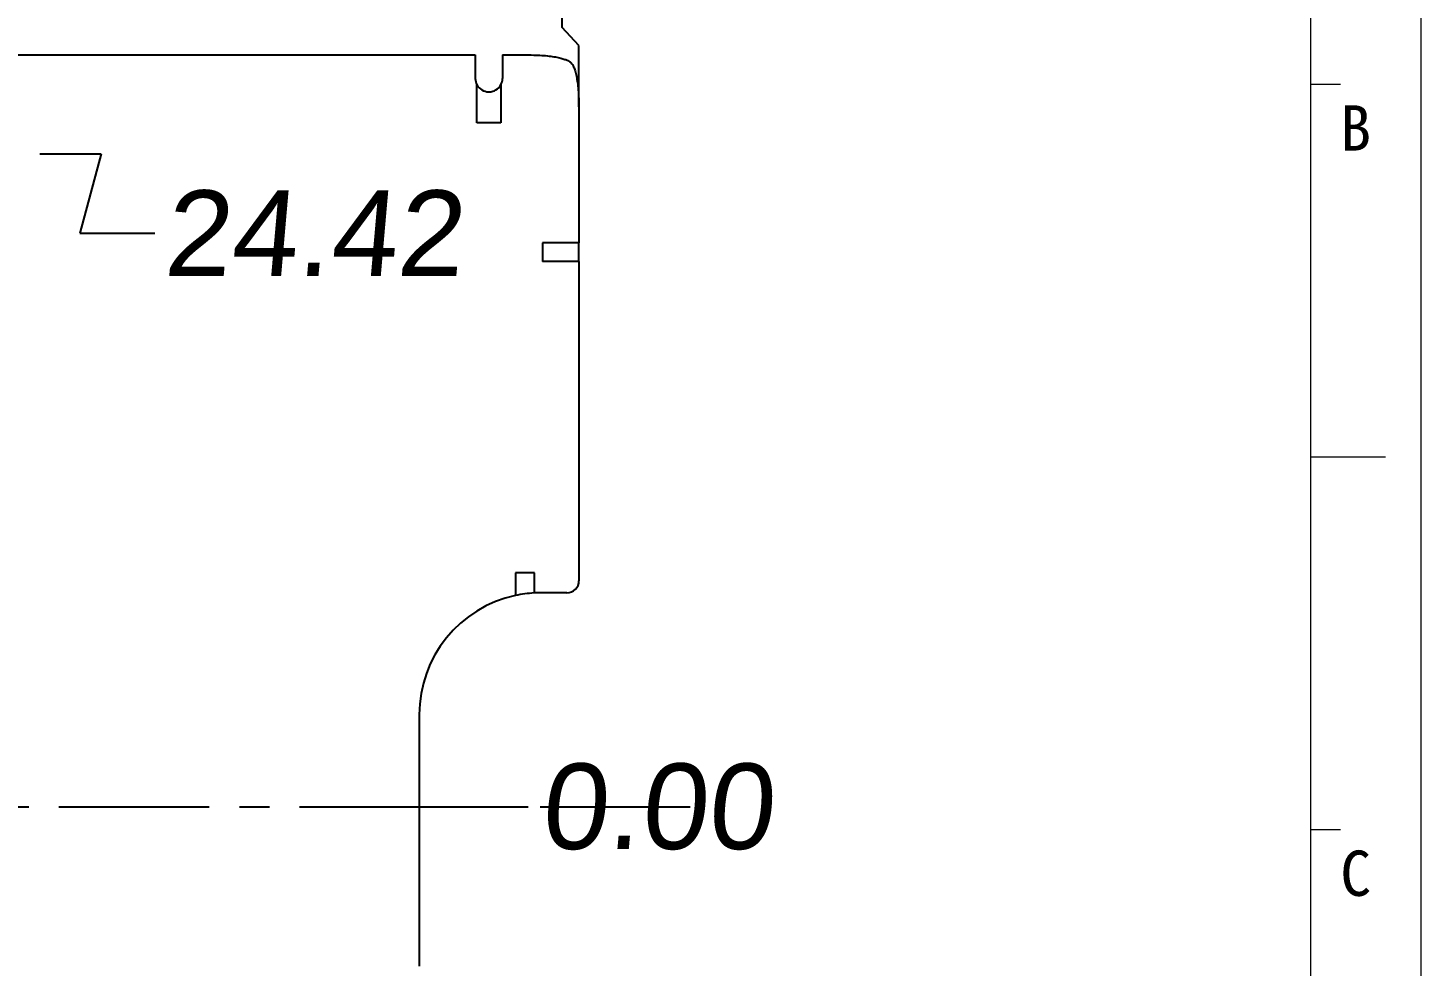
# Model space of a CAD drawing. Extents: x -144 to 4730, y -3845 to 502.
# Drawn here: x 1109.8 to 1161.9, y -3205.7 to -3170.6 of the extents above; entities that cross this region are included whole.
import ezdxf

# ---------------------------------------------------------------- set-up
doc = ezdxf.new("R2010")
doc.units = 0
doc.header["$LTSCALE"] = 15
doc.header["$MEASUREMENT"] = 0
doc.linetypes.add('CENTER', pattern=[0.6, 0.375, -0.075, 0.075, -0.075])
doc.layers.get('0').update_dxf_attribs({"linetype": 'CONTINUOUS'})
doc.layers.get('Defpoints').update_dxf_attribs({"linetype": 'CONTINUOUS'})
doc.layers.add('轮廊线', color=7, linetype='CONTINUOUS', lineweight=13)
doc.styles.get("Standard").update_dxf_attribs({"font": 'txt', "width": 0.8})
doc.styles.add('标准', font='arial.ttf', dxfattribs={"oblique": 5})
doc.dimstyles.new('MSTD', dxfattribs={"dimtxt": 3.2, "dimasz": 1.4, "dimexe": 0.5, "dimexo": 0.5, "dimgap": 0.5, "dimtad": 0, "dimzin": 1, "dimdsep": 46, "dimtxsty": '标准', "dimcen": 0, "dimclrd": 5, "dimclre": 5, "dimclrt": 3, "dimadec": 1, "dimazin": 2, "dimtfac": 0.5, "dimtmove": 0, "dimatfit": 3, "dimfxl": 0, "dimlwd": -1, "dimarcsym": 0})

# ---------------------------------------------------------------- blocks, each defined once
blk = doc.blocks.new('A4h')
at = {"layer": '轮廊线', "color": 7, "lineweight": 13}
for p, q in [((0, 0), (0, 175.716)), ((-4.813, 3.706), (-4.813, 172.01)), ((-4.813, 126.605), (-3.512, 126.605)), ((-4.813, 110.348), (-1.561, 110.348)), ((-4.813, 94.091), (-3.512, 94.091))]:
    blk.add_line(p, q, dxfattribs=at)
at = {"layer": '轮廊线', "color": 7}
for s, p in [('B', (-3.529, 123.704)), ('C', (-3.529, 91.19))]:
    blk.add_text(s, height=1.977, dxfattribs=at).set_placement(p)
blk = doc.blocks.new('*D33')
at = {"color": 5, "lineweight": -2}
blk.add_line((1124.903, -3199.728), (1128.476, -3199.728), dxfattribs=at)
at = {"layer": 'Defpoints', "color": 0}
for p in [(1101.506, -3199.728), (1124.403, -3199.728), (1128.476, -3199.728)]:
    blk.add_point(p, dxfattribs=at)
at = {"color": 3, "insert": (1133.269, -3199.728), "char_height": 3.2, "attachment_point": 5, "style": '标准'}
blk.add_mtext('0.00', dxfattribs=at)
blk = doc.blocks.new('*D36')
at = {"color": 5, "lineweight": -2}
for p, q in [((1129.753, -3170.588), (1129.753, -3167.788)), ((1130.376, -3171.257), (1129.753, -3170.588)), ((1130.376, -3173.557), (1130.376, -3171.257))]:
    blk.add_line(p, q, dxfattribs=at)
at = {"layer": 'Defpoints', "color": 0}
for p in [(1129.753, -3167.788), (1130.376, -3174.057), (1101.506, -3199.728)]:
    blk.add_point(p, dxfattribs=at)
at = {"color": 3, "insert": (1129.753, -3161.717), "char_height": 3.2, "attachment_point": 5, "rotation": 90, "style": '标准'}
blk.add_mtext('28.87', dxfattribs=at)
blk = doc.blocks.new('*D37')
at = {"color": 5, "lineweight": -2}
for p, q in [((1130.376, -3226.545), (1130.376, -3228.845)), ((1130.376, -3228.845), (1130.564, -3227.795)), ((1130.564, -3227.795), (1130.564, -3230.595))]:
    blk.add_line(p, q, dxfattribs=at)
at = {"layer": 'Defpoints', "color": 0}
for p in [(1101.506, -3199.728), (1130.376, -3226.045), (1130.564, -3230.595)]:
    blk.add_point(p, dxfattribs=at)
at = {"color": 3, "insert": (1130.564, -3236.667), "char_height": 3.2, "attachment_point": 5, "rotation": 90, "style": '标准'}
blk.add_mtext('28.87', dxfattribs=at)
blk = doc.blocks.new('*D397')
at = {"color": 5, "lineweight": -2}
for p, q in [((1110.206, -3175.308), (1112.506, -3175.308)), ((1112.506, -3175.308), (1111.71, -3178.278)), ((1111.71, -3178.278), (1114.51, -3178.278))]:
    blk.add_line(p, q, dxfattribs=at)
at = {"layer": 'Defpoints', "color": 0, "lineweight": -3}
for p in [(1109.706, -3175.308), (1114.51, -3178.278), (1101.506, -3199.728)]:
    blk.add_point(p, dxfattribs=at)
at = {"color": 3, "lineweight": -2, "insert": (1120.42, -3178.278), "char_height": 3.2, "attachment_point": 5, "style": '标准'}
blk.add_mtext('24.42', dxfattribs=at)

msp = doc.modelspace()

# ---------------------------------------------------------------- linework, layer by layer
at = {"color": 7, "linetype": 'Continuous'}
for p, q in [((1097.147, -3171.608), (1126.498, -3171.608)), ((1126.498, -3171.608), (1126.498, -3172.492)), ((1127.514, -3171.608), (1127.514, -3172.492)), ((1127.514, -3171.608), (1127.927, -3171.608)), ((1130.376, -3174.057), (1130.376, -3178.636)), ((1130.376, -3179.336), (1130.376, -3191.275)), ((1129.926, -3191.724), (1128.952, -3191.724)), ((1124.403, -3196.274), (1124.403, -3205.681))]:
    msp.add_line(p, q, dxfattribs=at)
at = {"color": 4, "linetype": 'Continuous'}
for p, q in [((1126.558, -3174.15), (1126.558, -3172.73)), ((1127.454, -3172.73), (1127.454, -3174.15)), ((1126.998, -3172.992), (1127.014, -3172.992)), ((1127.454, -3174.15), (1126.558, -3174.15)), ((1130.376, -3178.636), (1129.006, -3178.636)), ((1129.006, -3178.636), (1129.006, -3179.336)), ((1130.376, -3179.336), (1130.376, -3178.636)), ((1130.376, -3179.336), (1129.006, -3179.336)), ((1128.706, -3190.978), (1128.006, -3190.978)), ((1128.006, -3190.978), (1128.006, -3191.824)), ((1128.706, -3191.731), (1128.706, -3190.978))]:
    msp.add_line(p, q, dxfattribs=at)
at = {"color": 1, "linetype": 'CENTER'}
msp.add_line((1065.926, -3199.728), (1134.532, -3199.728), dxfattribs=at)
at = {"color": 7, "linetype": 'Continuous'}
for centre, radius, start, end in [((1126.998, -3172.492), 0.5, 180, 208.4452), ((1127.014, -3172.492), 0.5, 331.5548, 0), ((1129.926, -3191.275), 0.45, 269.9627, 359.981), ((1128.952, -3196.273), 4.549, 101.9983, 180.0058), ((1128.952, -3196.273), 4.549, 89.9926, 93.096)]:
    msp.add_arc(centre, radius, start, end, dxfattribs=at)
at = {"color": 4, "linetype": 'Continuous'}
for centre, radius, start, end in [((1126.998, -3172.492), 0.5, 208.4452, 270), ((1127.014, -3172.492), 0.5, 270, 331.5548), ((1128.952, -3196.273), 4.549, 93.096, 101.9983)]:
    msp.add_arc(centre, radius, start, end, dxfattribs=at)
at = {"color": 7, "linetype": 'Continuous', "start_tangent": (1, 0), "end_tangent": (0, -1)}
msp.add_spline([(1127.927, -3171.608), (1128.327, -3171.609), (1128.682, -3171.616), (1128.992, -3171.63), (1129.26, -3171.654), (1129.493, -3171.689), (1129.692, -3171.732), (1129.851, -3171.78), (1129.962, -3171.826), (1130.029, -3171.866), (1130.083, -3171.915), (1130.131, -3171.974), (1130.176, -3172.061), (1130.229, -3172.209), (1130.278, -3172.409), (1130.32, -3172.648), (1130.349, -3172.926), (1130.366, -3173.252), (1130.374, -3173.629), (1130.376, -3174.057)], degree=3, dxfattribs=at)

# ---------------------------------------------------------------- block references
at = {"layer": '轮廊线', "ltscale": 0.5, "xscale": 0.8569522111222057, "yscale": 0.8569522111212109, "zscale": 0.8569522111208102}
msp.add_blockref('A4h', (1161.872, -3281.2), dxfattribs=at)

# ---------------------------------------------------------------- dimensions: what is measured, and where the dimension line sits
for feature_location, offset, dtype, origin, picture, middle in [((1130.376, -3174.057), (-0.622, 6.269), 1, (1101.506, -3199.728), '*D36', (1129.753, -3161.717)), ((1109.706, -3175.308), (4.804, -2.97), 0, (1101.506, -3199.728), '*D397', (1120.42, -3178.278)), ((1124.4026, -3199.728), (4.073, 0), 0, (1101.5061, -3199.7279), '*D33', (1133.2691, -3199.728)), ((1130.376, -3226.045), (0.188, -4.55), 1, (1101.506, -3199.728), '*D37', (1130.564, -3236.667))]:
    dim = msp.add_ordinate_dim(feature_location=feature_location, offset=offset, dtype=dtype, origin=origin, dimstyle='MSTD')
    dim.commit()
    dim.dimension.update_dxf_attribs({"geometry": picture, "text_midpoint": middle})

doc.saveas('drawing.dxf')
